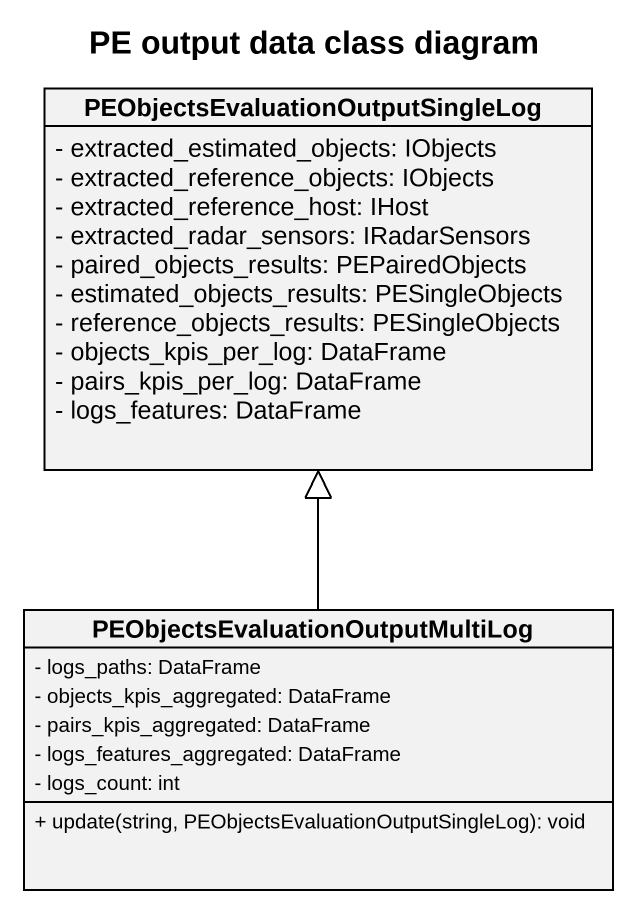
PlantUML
@startuml
title PE output data class diagram
hide circle
hide empty members
skinparam classAttributeIconSize 0
class "PEObjectsEvaluationOutputSingleLog" as PEObjectsEvaluationOutputSin {
  - extracted_estimated_objects: IObjects
  - extracted_reference_objects: IObjects
  - extracted_reference_host: IHost
  - extracted_radar_sensors: IRadarSensors
  - paired_objects_results: PEPairedObjects
  - estimated_objects_results: PESingleObjects
  - reference_objects_results: PESingleObjects
  - objects_kpis_per_log: DataFrame
  - pairs_kpis_per_log: DataFrame
  - logs_features: DataFrame
}
class "PEObjectsEvaluationOutputMultiLog" as PEObjectsEvaluationOutputMul {
  - logs_paths: DataFrame
  - objects_kpis_aggregated: DataFrame
  - pairs_kpis_aggregated: DataFrame
  - logs_features_aggregated: DataFrame
  - logs_count: int
  + update(string, PEObjectsEvaluationOutputSingleLog): void
}
PEObjectsEvaluationOutputMul -up-|> PEObjectsEvaluationOutputSin
@enduml
